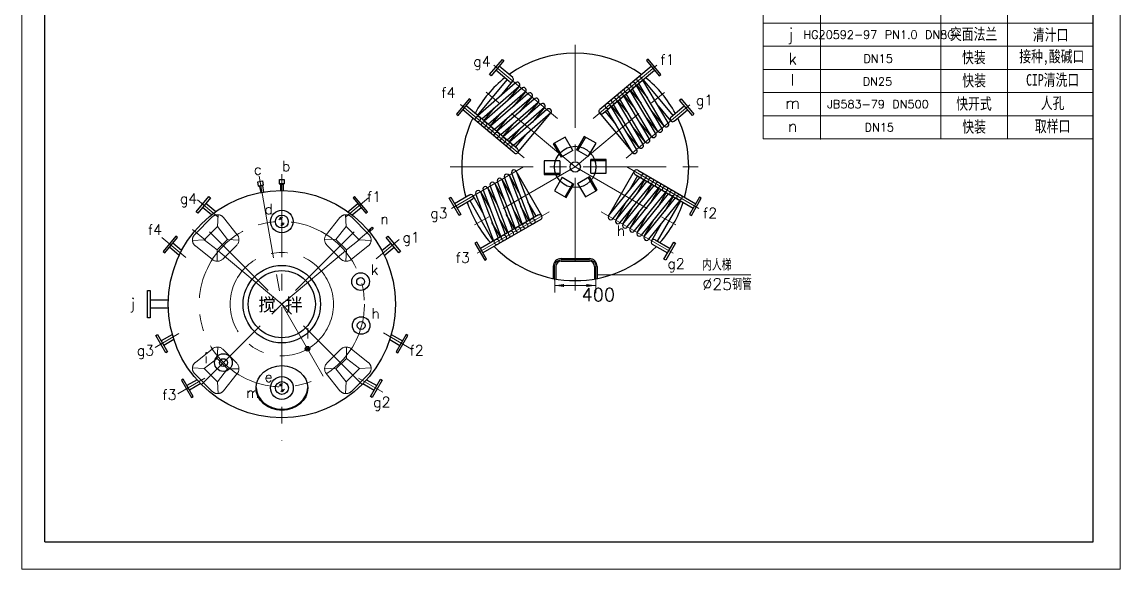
# Model space of a CAD drawing. Header units: millimetres. Extents: x 937 to 1357, y 382 to 976.
# Drawn here: x 937.1 to 1357.1, y 381.5 to 590.6 of the extents above; entities that cross this region are included whole.
import ezdxf

# ---------------------------------------------------------------- set-up
doc = ezdxf.new("R2010")
doc.units = ezdxf.units.MM
doc.linetypes.add('CENTER', pattern=[50.8, 31.75, -6.35, 6.35, -6.35])
doc.linetypes.add('HIDDEN', pattern=[9.525, 6.35, -3.175])
for name, color, linetype, lineweight in [('中线', 1, 'CENTER', 13), ('标注', 4, 'Continuous', 13), ('粗线', 7, 'Continuous', 30), ('虚线', 2, 'HIDDEN', 13)]:
    doc.layers.add(name, color=color, linetype=linetype, lineweight=lineweight)
doc.styles.get("Standard").update_dxf_attribs({"font": 'txt', "bigfont": 'gbcbig.shx'})
doc.styles.add('仿宋体3.5', font='', dxfattribs={"width": 0.75, "height": 3.5})
doc.styles.get('仿宋体3.5').set_extended_font_data('FangSong_GB2312')

# ---------------------------------------------------------------- blocks, each defined once
blk = doc.blocks.new('支脚2')
at = {"layer": '虚线', "ltscale": 100}
for p, q in [((4688.9, 3635.4), (4628.3, 3689.5)), ((4816.2, 3635.4), (4876.8, 3689.5)), ((4701.5, 3523.4), (4646, 3468.5)), ((4803.6, 3523.4), (4855.7, 3465.1))]:
    blk.add_line(p, q, dxfattribs=at)
blk.add_lwpolyline([(4873, 3498.7), (4889.9, 3648.3, 0.447477), (4837.2, 3707.2), (4667.8, 3707.2, 0.447477), (4615.2, 3648.3), (4632, 3498.7, 0.381714), (4684.7, 3451.7), (4820.4, 3451.7, 0.381714)], format="xyb", close=True, dxfattribs=at)
blk.add_lwpolyline([(4803.6, 3523.4), (4816.2, 3635.4), (4688.9, 3635.4), (4701.5, 3523.4)], close=True, dxfattribs=at)

msp = doc.modelspace()

# ---------------------------------------------------------------- hatches: boundary and pattern name
h = msp.add_hatch(color=4)
h.dxf.hatch_style = 2
h.paths.add_polyline_path([(1144.39, 490.43), (1144.39, 489.31), (1140.81, 489.87)])
h = msp.add_hatch(color=4)
h.dxf.hatch_style = 2
h.paths.add_polyline_path([(1153.04, 490.43), (1153.04, 489.31), (1156.62, 489.87)])

# ---------------------------------------------------------------- linework, layer by layer
for p, q in [((945.92, 391.98), (945.92, 961.58)), ((1346.89, 391.98), (1346.89, 961.58)), ((945.92, 391.98), (1346.89, 391.98))]:
    msp.add_line(p, q)
at = {"layer": '中线'}
for p, q in [((1148.73, 581.87), (1148.73, 487.94)), ((1155.56, 553.74), (1181.94, 575.81)), ((1141.95, 553.7), (1116.51, 574.99)), ((1148.73, 535.16), (1113.18, 564.91)), ((1148.73, 535.16), (1185.02, 565.52)), ((1129.24, 538.6), (1102.86, 560.67)), ((1168.18, 538.56), (1193.62, 559.85)), ((1128.99, 535.19), (1100.24, 518.65)), ((1100.95, 535.16), (1195.81, 535.16)), ((1148.73, 535.16), (1107.92, 511.69)), ((1148.73, 535.16), (1190.36, 511.21)), ((1168.52, 535.16), (1197.07, 518.74)), ((1027.88, 531.65), (1036.5, 482.74)), ((1036.5, 532.4), (1036.5, 430.63)), ((1012.03, 516.08), (1004.28, 522.56)), ((1060.95, 516.06), (1069.71, 523.39)), ((1138.78, 518.05), (1108.97, 500.9)), ((1158.63, 518.08), (1187.38, 501.54)), ((1036.5, 482.74), (1000.95, 512.48)), ((1005.8, 452.03), (1067.21, 513.45)), ((1067.21, 452.03), (1005.8, 513.45)), ((1036.5, 482.74), (1072.51, 512.95)), ((999.74, 500.62), (990.63, 508.25)), ((1072.64, 500.11), (1081.39, 507.43)), ((1140.84, 497.17), (1140.84, 491.85)), ((1143.3, 499.64), (1154.16, 499.64)), ((1156.63, 497.17), (1156.63, 491.59)), ((1016.71, 482.74), (1016.77, 482.71)), ((1036.5, 482.74), (1053.85, 452.69)), ((997.12, 471.47), (988.01, 466.23)), ((1075.42, 471.74), (1086.11, 465.59)), ((1007.09, 454.43), (996.74, 448.48)), ((1065.87, 454.46), (1075.16, 449.12))]:
    msp.add_line(p, q, dxfattribs=at)
for radius in [31.58, 19.74]:
    msp.add_circle((1036.5, 482.74), radius, dxfattribs=at)
for centre, start, end in [((1143.3, 497.17), 90, 180), ((1154.16, 497.17), 0, 90)]:
    msp.add_arc(centre, 2.47, start, end, dxfattribs=at)
at = {"layer": '标注', "color": 0}
for p, q in [((937.12, 975.54), (937.12, 381.54)), ((1357.12, 381.54), (1357.12, 975.54)), ((937.12, 381.54), (1357.12, 381.54))]:
    msp.add_line(p, q, dxfattribs=at)
at = {"layer": '标注'}
for p, q in [((1220.57, 545.92), (1220.57, 678.55)), ((1242.57, 545.71), (1242.57, 678.21)), ((1288.6, 545.87), (1288.6, 678.21)), ((1314.13, 545.92), (1314.13, 678.55)), ((1220.57, 590.12), (1346.89, 590.12)), ((1220.57, 581.27), (1346.89, 581.27)), ((1220.57, 572.43), (1346.89, 572.43)), ((1220.57, 563.59), (1346.89, 563.59)), ((1220.57, 554.74), (1346.89, 554.74)), ((1220.57, 545.9), (1346.89, 545.9)), ((1035.41, 515.02), (1036.74, 516.01)), ((1035.58, 515.5), (1036.18, 515.94)), ((1035.94, 515.06), (1036.54, 515.51)), ((1036.12, 512.85), (1037.45, 513.84)), ((1036.29, 513.33), (1036.89, 513.77)), ((1036.65, 512.89), (1037.25, 513.34)), ((1140.87, 492.19), (1140.87, 487.14)), ((1156.62, 492.05), (1156.62, 486.93)), ((1157.12, 493.89), (1215.94, 493.89)), ((1140.89, 489.88), (1156.55, 489.88)), ((1035.44, 451.4), (1036.77, 452.39)), ((1035.61, 451.88), (1036.21, 452.33)), ((1035.97, 451.44), (1036.58, 451.89)), ((1036.15, 449.23), (1037.48, 450.22)), ((1036.32, 449.71), (1036.92, 450.16)), ((1036.68, 449.27), (1037.29, 449.72))]:
    msp.add_line(p, q, dxfattribs=at)
at = {"layer": '粗线'}
for p, q in [((1123.51, 567.84), (1118.39, 572.11)), ((1124.84, 569.29), (1119.66, 573.62)), ((1158.19, 557.23), (1177.8, 573.63)), ((1159.38, 555.66), (1179.07, 572.11)), ((1111.35, 554.86), (1122.75, 568.47)), ((1125.81, 567.21), (1111.48, 554.75)), ((1120.14, 562.28), (1124.9, 567.97)), ((1123.38, 569.23), (1123.39, 569.23)), ((1182.81, 550.8), (1173.07, 567.11)), ((1184.32, 552.07), (1174.59, 568.38)), ((1174.72, 568.48), (1186.11, 554.86)), ((1127.32, 565.94), (1112.99, 553.48)), ((1128.23, 565.18), (1113.9, 552.72)), ((1129.74, 563.91), (1115.41, 551.45)), ((1130.65, 563.15), (1116.32, 550.7)), ((1127.32, 565.94), (1122.57, 560.26)), ((1129.74, 563.91), (1124.99, 558.24)), ((1177.96, 546.75), (1168.23, 563.06)), ((1179.48, 548.02), (1169.74, 564.32)), ((1169.86, 564.43), (1173.98, 559.51)), ((1180.38, 548.78), (1170.65, 565.08)), ((1181.9, 550.04), (1172.17, 566.35)), ((1172.29, 566.45), (1176.4, 561.53)), ((1132.17, 561.89), (1117.83, 549.43)), ((1133.07, 561.13), (1118.74, 548.67)), ((1134.59, 559.86), (1120.26, 547.4)), ((1135.5, 559.1), (1121.17, 546.64)), ((1132.17, 561.89), (1127.42, 556.21)), ((1134.59, 559.86), (1129.84, 554.18)), ((1173.12, 542.7), (1163.39, 559)), ((1174.63, 543.96), (1164.9, 560.27)), ((1165.02, 560.37), (1169.14, 555.45)), ((1175.54, 544.72), (1165.81, 561.03)), ((1177.05, 545.99), (1167.32, 562.3)), ((1167.44, 562.4), (1171.56, 557.48)), ((1125.34, 540.58), (1105.74, 556.98)), ((1126.68, 542.03), (1107.01, 558.5)), ((1113.78, 552.82), (1117.89, 557.74)), ((1116.2, 550.8), (1120.31, 555.72)), ((1137.01, 557.83), (1122.68, 545.38)), ((1137.92, 557.07), (1123.59, 544.62)), ((1139.43, 555.81), (1125.1, 543.35)), ((1126.77, 540.67), (1139.43, 555.81)), ((1137.01, 557.83), (1132.26, 552.16)), ((1158.03, 555.81), (1170.7, 540.67)), ((1160.18, 556.32), (1164.29, 551.4)), ((1170.7, 540.67), (1160.96, 556.98)), ((1172.21, 541.94), (1162.48, 558.24)), ((1162.6, 558.35), (1166.71, 553.43)), ((1180.38, 548.78), (1175.63, 554.45)), ((1182.81, 550.8), (1178.06, 556.48)), ((1180.47, 558.52), (1185.23, 552.83)), ((1185.35, 554.22), (1190.45, 558.5)), ((1186.54, 552.65), (1191.72, 556.99)), ((1118.62, 548.77), (1122.74, 553.69)), ((1121.04, 546.74), (1125.16, 551.66)), ((1175.54, 544.72), (1170.79, 550.4)), ((1177.96, 546.75), (1173.21, 552.43)), ((1186.74, 554.1), (1186.74, 554.1)), ((1123.47, 544.72), (1127.58, 549.64)), ((1125.89, 542.69), (1130, 547.61)), ((1144.86, 546.6), (1140.34, 543.99)), ((1147.82, 541.48), (1144.86, 546.6)), ((1152.18, 546.85), (1149.22, 541.72)), ((1152.6, 546.6), (1149.64, 541.48)), ((1156.71, 544.24), (1152.18, 546.85)), ((1173.12, 542.7), (1168.37, 548.37)), ((1140.34, 543.99), (1143.3, 538.86)), ((1140.76, 544.24), (1143.72, 539.11)), ((1153.74, 539.11), (1156.71, 544.24)), ((1147.82, 541.48), (1143.3, 538.86)), ((1153.74, 539.11), (1149.22, 541.72)), ((1154.65, 532.79), (1154.65, 538.02)), ((1160.58, 538.02), (1154.65, 538.02)), ((1160.58, 532.79), (1160.58, 538.02)), ((1135.99, 516.45), (1126.15, 533.56)), ((1126.15, 533.56), (1132.9, 515.81)), ((1142.81, 537.53), (1136.89, 537.53)), ((1136.89, 537.53), (1136.89, 532.31)), ((1142.81, 537.53), (1142.81, 532.31)), ((1160.58, 537.53), (1154.65, 537.53)), ((1171.32, 533.56), (1161.48, 516.45)), ((1172.71, 533.89), (1194.86, 521.14)), ((1118.96, 529.42), (1125.71, 511.67)), ((1120.67, 530.41), (1127.42, 512.66)), ((1120.67, 530.41), (1124.36, 523.99)), ((1121.7, 531), (1128.45, 513.25)), ((1123.41, 531.98), (1127.1, 525.56)), ((1123.41, 531.98), (1130.16, 514.23)), ((1124.44, 532.57), (1131.19, 514.82)), ((1136.89, 532.79), (1142.81, 532.79)), ((1136.89, 532.31), (1142.81, 532.31)), ((1143.72, 531.22), (1140.76, 526.09)), ((1143.72, 531.22), (1148.24, 528.61)), ((1149.64, 528.85), (1154.17, 531.46)), ((1156.71, 526.09), (1153.74, 531.22)), ((1157.13, 526.33), (1154.17, 531.46)), ((1154.65, 532.79), (1160.58, 532.79)), ((1161.48, 516.45), (1173.43, 531.2)), ((1163.19, 515.46), (1175.14, 530.22)), ((1164.21, 514.87), (1176.16, 529.63)), ((1172.54, 531.72), (1169.34, 526.16)), ((1171.64, 532.23), (1193.87, 519.43)), ((1175.27, 530.14), (1172.08, 524.58)), ((1027.64, 527.89), (1028.03, 527.72)), ((1029.08, 527.9), (1028.03, 527.72)), ((1028.03, 527.72), (1028.44, 525.41)), ((1029.39, 528.2), (1029.08, 527.9)), ((1029.08, 527.9), (1029.49, 525.6)), ((1035.61, 528.75), (1035.97, 528.51)), ((1037.04, 528.51), (1035.97, 528.51)), ((1035.97, 528.51), (1035.97, 526.16)), ((1037.4, 528.75), (1037.04, 528.51)), ((1037.04, 528.51), (1037.04, 526.16)), ((1112.46, 525.68), (1116.15, 519.27)), ((1112.46, 525.68), (1119.21, 507.93)), ((1113.49, 526.27), (1120.24, 508.52)), ((1115.2, 527.26), (1121.95, 509.51)), ((1115.2, 527.26), (1118.89, 520.84)), ((1116.22, 527.85), (1122.97, 510.1)), ((1117.93, 528.83), (1121.63, 522.41)), ((1117.93, 528.83), (1124.68, 511.08)), ((1140.76, 526.09), (1145.28, 523.48)), ((1144.86, 523.72), (1147.82, 528.85)), ((1145.28, 523.48), (1148.24, 528.61)), ((1149.64, 528.85), (1152.6, 523.72)), ((1152.6, 523.72), (1157.13, 526.33)), ((1165.92, 513.89), (1177.87, 528.64)), ((1166.95, 513.3), (1178.9, 528.05)), ((1168.66, 512.31), (1180.61, 527.07)), ((1169.69, 511.72), (1181.64, 526.48)), ((1171.4, 510.74), (1183.35, 525.49)), ((1178.01, 528.57), (1174.81, 523.01)), ((1180.75, 526.99), (1177.55, 521.43)), ((1183.49, 525.42), (1180.29, 519.86)), ((1011.21, 518.04), (1007.43, 521.2)), ((1061.79, 518.04), (1065.57, 521.2)), ((1108.46, 524.51), (1102.6, 521.14)), ((1109.36, 522.76), (1103.59, 519.43)), ((1117.35, 506.87), (1108.5, 522.27)), ((1113.42, 517.68), (1109.72, 524.11)), ((1110.75, 524.7), (1117.5, 506.95)), ((1133.79, 516.32), (1130.59, 521.88)), ((1164.21, 514.87), (1167.9, 521.29)), ((1172.43, 510.15), (1184.38, 524.9)), ((1174.14, 509.16), (1186.09, 523.92)), ((1175.16, 508.57), (1187.11, 523.33)), ((1176.87, 507.59), (1188.82, 522.34)), ((1188.96, 522.26), (1180.1, 506.87)), ((1186.22, 523.84), (1183.03, 518.28)), ((1009.6, 516.82), (1006.17, 519.68)), ((1039.54, 517.46), (1039.54, 517.43)), ((1063.41, 516.82), (1066.84, 519.69)), ((1134.69, 516.83), (1112.44, 504.05)), ((1125.57, 511.59), (1122.38, 517.15)), ((1128.31, 513.17), (1125.11, 518.73)), ((1131.05, 514.74), (1127.85, 520.3)), ((1166.95, 513.3), (1170.64, 519.71)), ((1169.69, 511.72), (1173.38, 518.14)), ((1135.58, 515.07), (1113.42, 502.34)), ((1120.1, 508.44), (1116.9, 514)), ((1122.84, 510.02), (1119.64, 515.58)), ((1172.43, 510.15), (1176.12, 516.56)), ((1175.16, 508.57), (1178.85, 514.99)), ((1181.6, 513.43), (1177.9, 507)), ((1069.54, 510.92), (1071.05, 512.19)), ((1070, 510.38), (1071.51, 511.65)), ((1071.05, 512.19), (1071.51, 511.65)), ((997.29, 501.4), (993.51, 504.56)), ((998.2, 503.21), (994.78, 506.07)), ((1074.8, 503.21), (1078.22, 506.08)), ((1075.71, 501.4), (1079.49, 504.57)), ((1178.19, 505.7), (1184.04, 502.34)), ((1179.25, 507.36), (1185.03, 504.05)), ((1179.61, 506.01), (1179.61, 506.01)), ((1143.3, 500.13), (1154.16, 500.13)), ((1140.34, 497.17), (1140.34, 492.66)), ((1141.33, 497.17), (1141.33, 492.46)), ((1143.3, 499.14), (1154.16, 499.14)), ((1156.13, 497.17), (1156.13, 492.46)), ((1157.12, 497.17), (1157.12, 492.66)), ((993.02, 484.32), (986.18, 484.32)), ((993.02, 481.16), (986.18, 481.16)), ((994.65, 471.18), (990.38, 468.72)), ((1078.36, 471.18), (1082.63, 468.72)), ((995.23, 469.24), (991.36, 467.01)), ((1077.78, 469.24), (1081.64, 467.01)), ((1004.08, 453.85), (1000.21, 451.63)), ((1068.92, 453.85), (1072.8, 451.63)), ((1005.47, 452.37), (1001.19, 449.91)), ((1067.54, 452.37), (1071.81, 449.91))]:
    msp.add_line(p, q, dxfattribs=at)
for points in [[(1116.59, 569.94), (1115.98, 570.45), (1120.86, 576.29), (1121.46, 575.79)], [(1180.87, 569.95), (1181.48, 570.45), (1176.6, 576.3), (1176, 575.79)], [(1108.82, 560.65), (1108.21, 561.16), (1103.32, 555.33), (1103.93, 554.83)], [(1188.64, 560.66), (1189.25, 561.17), (1194.14, 555.34), (1193.53, 554.83)], [(1027.64, 527.89), (1027.35, 529.54), (1029.1, 529.85), (1029.39, 528.2)], [(1035.61, 528.75), (1035.61, 530.42), (1037.4, 530.42), (1037.4, 528.75)], [(1004.36, 517.52), (1003.75, 518.03), (1008.63, 523.87), (1009.23, 523.36)], [(1068.64, 517.52), (1069.25, 518.03), (1064.37, 523.87), (1063.77, 523.37)], [(1105, 516.99), (1104.32, 516.59), (1100.51, 523.18), (1101.2, 523.58)], [(1192.46, 516.99), (1193.15, 516.59), (1196.95, 523.18), (1196.27, 523.58)], [(996.59, 508.23), (995.99, 508.74), (991.1, 502.91), (991.7, 502.4)], [(1076.41, 508.24), (1077.02, 508.75), (1081.91, 502.92), (1081.3, 502.41)], [(1111.04, 506.49), (1110.35, 506.1), (1114.14, 499.5), (1114.82, 499.89)], [(1186.43, 506.49), (1187.11, 506.1), (1183.33, 499.5), (1182.64, 499.89)], [(985.09, 487.99), (986.18, 487.99), (986.18, 477.49), (985.09, 477.49)], [(992.77, 464.57), (992.09, 464.17), (988.28, 470.76), (988.97, 471.16)], [(1080.24, 464.57), (1080.92, 464.17), (1084.73, 470.76), (1084.04, 471.16)], [(998.81, 454.07), (998.12, 453.68), (1001.91, 447.08), (1002.59, 447.47)], [(1074.2, 454.07), (1074.88, 453.68), (1071.1, 447.08), (1070.41, 447.47)]]:
    msp.add_lwpolyline(points, close=True, dxfattribs=at)
for centre, radius in [((1148.73, 535.16), 7.9), ((1148.73, 535.16), 1.97), ((1036.5, 482.74), 43.43), ((1036.5, 514.32), 4.34), ((1036.5, 514.32), 2.47), ((1036.5, 482.74), 14.8), ((1036.5, 482.74), 12.83), ((1066.64, 491.37), 3.36), ((1066.64, 491.37), 1.5), ((1066.85, 474.59), 3.36), ((1066.85, 474.59), 1.5), ((1046.33, 465.7), 0.888), ((1014.17, 460.41), 3.36), ((1046.33, 465.7), 0.493), ((1014.17, 460.41), 1.5), ((1036.54, 450.71), 4.34), ((1036.54, 450.71), 2.47)]:
    msp.add_circle(centre, radius, dxfattribs=at)
for centre, radius, start, end in [((1148.73, 535.16), 43.43, 54.3807, 125.6193), ((1148.73, 535.16), 43.43, 128.2904, 151.8804), ((1124.14, 568.6), 0.987, 230.0887, 55.5462), ((1126.56, 566.57), 0.987, 320.0887, 140.0887), ((1148.73, 535.16), 43.43, 28.1217, 51.7117), ((1128.99, 564.55), 0.987, 320.0887, 140.0887), ((1131.41, 562.52), 0.987, 320.0887, 140.0887), ((1133.83, 560.49), 0.987, 320.0887, 140.0887), ((1136.25, 558.47), 0.987, 320.0887, 140.0887), ((1138.68, 556.44), 0.987, 320.0887, 140.0887), ((1158.79, 556.44), 0.987, 307.0628, 312.7256), ((1148.73, 535.16), 43.43, 154.5545, 195.4455), ((1183.56, 551.44), 0.987, 219.92, 39.92), ((1185.99, 553.46), 0.987, 129.92, 315.3775), ((1148.73, 535.16), 43.43, 344.5545, 25.4455), ((1178.72, 547.38), 0.987, 219.92, 39.92), ((1181.14, 549.41), 0.987, 219.92, 39.92), ((1126.01, 541.3), 0.987, 47.2315, 52.8943), ((1171.45, 541.3), 0.987, 219.92, 39.92), ((1173.87, 543.33), 0.987, 219.92, 39.92), ((1176.3, 545.36), 0.987, 219.92, 39.92), ((1125.29, 533.06), 0.987, 29.9113, 209.9113), ((1117.08, 528.34), 0.987, 29.9113, 209.9113), ((1119.82, 529.91), 0.987, 29.9113, 209.9113), ((1122.55, 531.49), 0.987, 29.9113, 209.9113), ((1172.17, 533.06), 0.987, 237.2315, 242.8943), ((1111.6, 525.19), 0.987, 29.9113, 209.9113), ((1114.34, 526.76), 0.987, 29.9113, 209.9113), ((1148.73, 535.16), 43.43, 198.113, 221.703), ((1108.87, 523.61), 0.987, 299.9113, 125.3688), ((1148.73, 535.16), 43.43, 318.2904, 341.8804), ((1135.13, 515.95), 0.987, 117.0542, 122.717), ((1162.33, 515.95), 0.987, 150.0887, 330.0887), ((1165.07, 514.38), 0.987, 150.0887, 330.0887), ((1167.81, 512.8), 0.987, 150.0887, 330.0887), ((1170.54, 511.23), 0.987, 150.0887, 330.0887), ((1173.28, 509.65), 0.987, 150.0887, 330.0887), ((1176.02, 508.08), 0.987, 150.0887, 330.0887), ((1148.73, 535.16), 43.43, 224.3807, 315.6193), ((1178.76, 506.5), 0.987, 60.0887, 245.5462), ((1143.3, 497.17), 2.96, 90, 180), ((1154.16, 497.17), 2.96, 0, 90), ((1143.3, 497.17), 1.97, 90, 180), ((1154.16, 497.17), 1.97, 0, 90)]:
    msp.add_arc(centre, radius, start, end, dxfattribs=at)
for centre, major_axis, ratio, start_param, end_param in [((1158.79, 556.44), (0.789, 0.593), 1, 1.570796, 4.814632), ((1126.01, 541.3), (-0.723, 0.671), 1, 1.570796, 4.814632), ((1172.18, 533.06), (0.829, -0.536), 1, 1.570796, 4.814632), ((1135.13, 515.95), (-0.88, -0.447), 1, 1.570796, 4.814632), ((1036.54, 451.16), (9.87, 0), 0.865279, 3.168027, 6.256751)]:
    msp.add_ellipse(centre, major_axis=major_axis, ratio=ratio, start_param=start_param, end_param=end_param, dxfattribs=at)
msp.add_ellipse((1036.54, 450.71), major_axis=(-9.87, 0), ratio=0.865279, dxfattribs=at)
at = {"layer": '虚线'}
for centre in [(1170.9, 566.58), (1173.32, 568.6), (1166.05, 562.52), (1168.47, 564.55), (1161.21, 558.47), (1163.63, 560.5), (1111.48, 553.46), (1113.9, 551.43), (1116.32, 549.41), (1118.74, 547.38), (1121.17, 545.35), (1123.59, 543.33), (1174.91, 531.49), (1177.65, 529.91), (1180.39, 528.34), (1183.12, 526.76), (1185.86, 525.19), (1188.6, 523.61), (1129.66, 512.8), (1132.4, 514.38), (1121.45, 508.08), (1124.18, 509.65), (1126.92, 511.23), (1118.71, 506.5)]:
    msp.add_circle(centre, 0.987, dxfattribs=at)

# ---------------------------------------------------------------- block references
at = {"layer": '虚线', "xscale": 0.0557105246396583, "yscale": 0.05571052463847082, "zscale": 0.05571052463870864}
for p, rotation in [((965.35, 179.46), 44.99999999900789), ((733.22, 553.9), 315.0000000009921), ((1339.78, 411.59), 135.0000000009921), ((1107.66, 786.02), 224.9999999990079)]:
    msp.add_blockref('支脚2', p, dxfattribs=dict(at, rotation=rotation))

# ---------------------------------------------------------------- texts
at = {"layer": '标注'}
for s, height, p in [('g4', 3.948, (1109.76, 573.56)), ('f1', 3.948, (1181.31, 574.25)), ('f4', 3.948, (1097.52, 561.62)), ('g1', 3.948, (1194.89, 558.75)), ('c', 3.95, (1025.76, 532.22)), ('b', 3.95, (1036.56, 533.53)), ('g4', 3.948, (997.53, 521.14)), ('f1', 3.948, (1069.08, 521.83)), ('d', 3.95, (1029.87, 517.09)), ('g3', 3.948, (1093.29, 515.54)), ('f2', 3.948, (1197.59, 515.54)), ('f4', 3.948, (985.29, 509.2)), ('n', 3.95, (1074.19, 513.37)), ('h', 3.95, (1164.6, 508.83)), ('g1', 3.948, (1082.66, 506.33)), ('f3', 3.948, (1103.03, 498.56)), ('g2', 3.948, (1184.01, 496.26)), ('k', 3.95, (1070.57, 494.01)), ('j', 3.95, (978.6, 480.97)), ('h ', 3.948, (1070.78, 477.24)), ('l', 3.95, (1045.72, 469.61)), ('g3', 3.948, (981.06, 463.12)), ('f2', 3.948, (1085.36, 463.12)), ('i', 3.95, (1006.86, 460.16)), ('e', 3.95, (1029.91, 452.98)), ('f3', 3.948, (990.8, 446.14)), ('m', 3.95, (1022.81, 446.93)), ('g2', 3.948, (1071.47, 443.34))]:
    msp.add_text(s, height=height, dxfattribs=at).set_placement(p)
at = {"layer": '标注', "style": '仿宋体3.5'}
msp.add_text('搅 拌', height=4.974, dxfattribs=at).set_placement((1027.53, 480.08))
at = {"layer": '标注'}
for s, insert, char_height, width, attachment_point in [('j', (1231.14, 585.2), 4.42, 25.2655, 5), ('HG20592-97 PN1.0 DN80', (1264.87, 585.7), 3.1582, 66.9537, 5), ('k', (1231.9, 576.51), 4.42, 25.2655, 5), ('DN15', (1264.6, 576.57), 3.158, 66.9537, 5), ('l', (1231.9, 568.46), 4.42, 25.2655, 5), ('DN25', (1264.32, 567.82), 3.158, 66.9537, 5), ('m', (1231.9, 559.62), 4.42, 25.2655, 5), ('JB583-79 DN500', (1264.54, 559.15), 3.1582, 66.9537, 5), ('n', (1231.9, 550.77), 4.42, 25.2655, 5), ('DN15', (1265.04, 550.31), 3.158, 66.9537, 5), ('内人梯    %%C25钢管', (1206.82, 494.08), 4.4215, 25.2655, 5), ('400', (1151.14, 488.88), 5, 8.2677, 1)]:
    msp.add_mtext(s, dxfattribs=dict(at, insert=insert, char_height=char_height, width=width, attachment_point=attachment_point))
at = {"layer": '标注', "attachment_point": 5, "style": '仿宋体3.5'}
for s, insert, char_height, width in [('突面法兰', (1301.1, 585.7), 4.421, 34.6897), ('{\\fSimSun|b0|i0|c134|p2;清汁口}', (1330.55, 585.42), 4.4215, 22.1578), ('快装', (1301.22, 576.79), 4.421, 34.6897), ('接种,酸碱口', (1331, 576.85), 4.421, 33.579), ('{\\fSimSun|b0|i0|c134|p2;CIP清洗口}', (1331.34, 568.19), 4.4215, 22.1578), ('快装', (1301.31, 567.94), 4.421, 34.6897), ('快开式', (1301.26, 559.08), 4.421, 34.6897), ('人孔', (1331.34, 559.35), 4.421, 22.1578), ('快装', (1301.31, 550.29), 4.421, 34.6897), ('取样口', (1331.34, 550.51), 4.421, 22.1578)]:
    msp.add_mtext(s, dxfattribs=dict(at, insert=insert, char_height=char_height, width=width))

doc.saveas('drawing.dxf')
